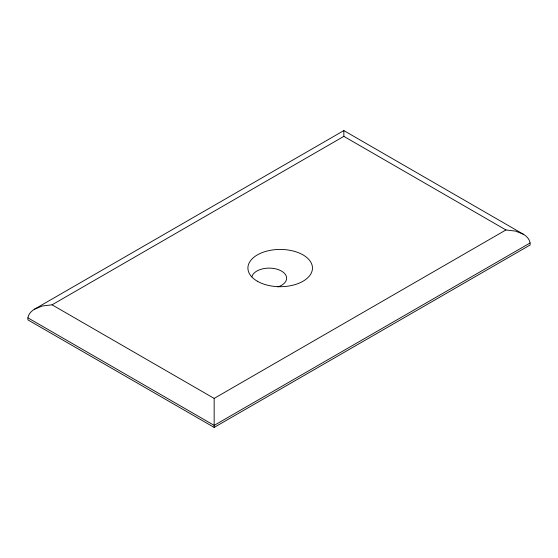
<?xml version="1.0" encoding="UTF-8"?>
<svg xmlns="http://www.w3.org/2000/svg" width="558" height="558" viewBox="0 0 558 558"><rect width="100%" height="100%" fill="white"/><g stroke="black" fill="none" stroke-linecap="round" stroke-linejoin="round"><path stroke-width="0.84" d="M27.9 317.844C28.395 314.112 31.234 311.245 34.282 309.306L343.84 130.586L523.718 234.43C527.338 236.648 530.637 240.491 530.1 245.011L214.16 427.414L27.9 319.88L27.9 317.844L214.16 425.384L530.1 242.974M34.282 309.306L42.359 305.993L52.061 304.821L343.84 136.361L505.939 229.952L515.641 231.117L523.718 234.43M52.061 304.821L214.16 398.405L505.939 229.952M343.84 130.586L343.84 136.361M214.16 398.405L214.16 427.414M251.846 276.88A17.465 10.086 0 0 1 278.867 269.814A17.465 10.086 0 0 1 277.898 286.931M257.364 281.246A32.28 18.637 0 0 0 311.364 272.89A32.28 18.637 0 0 0 271.83 250.068A32.28 18.637 0 0 0 257.364 281.246"/></g></svg>
